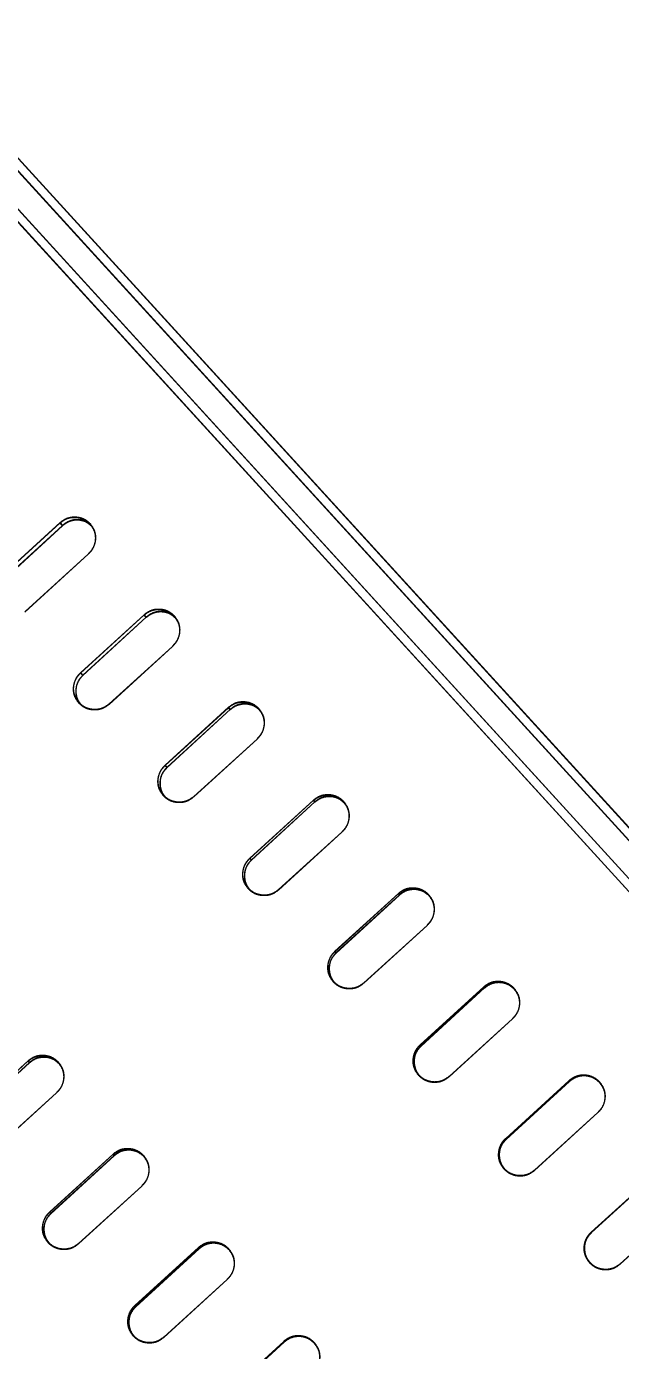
# Model space of a CAD drawing. Header units: millimetres. Extents: x -71377 to 516042, y -145869 to 441446.
# Drawn here: x 209523 to 209661.4, y 209758.6 to 210066.8 of the extents above; entities that cross this region are included whole.
import ezdxf

# ---------------------------------------------------------------- set-up
doc = ezdxf.new("R2010")
doc.units = ezdxf.units.MM
doc.header["$LTSCALE"] = 1000
doc.linetypes.add('_점선_M_', pattern=[3, 1.5, -1.5])
doc.linetypes.add('IMPORT-DASHEDX2 _4_', pattern=[152.4, 101.6, -50.8])
for name, color, linetype, lineweight in [('05', 5, 'IMPORT-DASHEDX2 _4_', 5), ('A-text-1', 3, 'Continuous', 5), ('AA_dash_M_', 7, '_점선_M_', 5), ('조경라인_dwg', 8, 'Continuous', 5)]:
    doc.layers.add(name, color=color, linetype=linetype, lineweight=lineweight)
doc.styles.add('나눔고딕_3', font='NanumGothic.ttf', dxfattribs={"height": 1400})

# ---------------------------------------------------------------- blocks, each defined once
blk = doc.blocks.new('조경라인_dwg-6847807-지반층 배치도')
at = {"layer": '05', "flags": 128}
for points in [[(209910.06, 209610.15), (209397.04, 210172.01), (209396.9, 210172.11), (209396.71, 210172.15), (209396.48, 210172.13), (209396.21, 210172.06), (209395.91, 210171.93), (209395.6, 210171.76), (209395.29, 210171.54), (209394.99, 210171.29), (209908.89, 209608.32), (209394.96, 210171.18), (209395.26, 210171.43), (209395.57, 210171.65), (209395.88, 210171.82), (209396.18, 210171.95), (209396.45, 210172.02), (209396.68, 210172.04), (209396.87, 210172), (209397.01, 210171.9), (209910.03, 209610.04)], [(209891.38, 209618.6), (209402.81, 210153.83), (209402.53, 210153.56), (209402.28, 210153.27), (209402.08, 210152.98), (209401.92, 210152.7), (209401.82, 210152.44), (209401.78, 210152.22), (209401.8, 210152.03), (209401.88, 210151.88), (209889.59, 209617.59), (209401.85, 210151.77), (209401.77, 210151.91), (209401.75, 210152.1), (209401.79, 210152.33), (209401.89, 210152.59), (209402.05, 210152.87), (209402.25, 210153.16), (209402.5, 210153.45), (209402.78, 210153.72), (209891.41, 209618.71)], [(209531.43, 209950.68), (209516.66, 209937.2), (209516.06, 209937.85), (209530.83, 209951.33), (209531.4, 209950.57), (209516.63, 209937.08), (209516.03, 209937.74), (209530.8, 209951.22), (209531.4, 209950.57)], [(209522.67, 209930.61), (209537.41, 209943.98), (209522.64, 209930.5)], [(209542.29, 209909.13), (209557.02, 209922.5), (209542.26, 209909.01)], [(209561.99, 209887.55), (209576.73, 209900.92), (209561.96, 209887.44)], [(209581.76, 209865.89), (209596.5, 209879.27), (209581.73, 209865.78)], [(209609.94, 209864.7), (209595.17, 209851.21), (209594.88, 209851.52), (209609.65, 209865.01), (209609.9, 209864.59), (209595.13, 209851.1), (209594.85, 209851.41), (209609.62, 209864.89), (209609.9, 209864.59)], [(209601.6, 209844.17), (209616.34, 209857.54), (209601.57, 209844.06)], [(209621.48, 209822.39), (209636.22, 209835.77), (209621.45, 209822.28)], [(209523.74, 209825.63), (209508.97, 209812.14), (209508.61, 209812.54), (209523.37, 209826.02), (209523.7, 209825.52), (209508.94, 209812.03), (209508.57, 209812.43), (209523.34, 209825.91), (209523.7, 209825.52)], [(209649.42, 209821.45), (209649.52, 209821.2), (209634.75, 209807.72), (209634.62, 209807.85), (209649.39, 209821.34)], [(209649.39, 209821.34), (209634.66, 209807.96), (209634.78, 209807.83), (209649.55, 209821.31)], [(209515.3, 209805.21), (209530.04, 209818.58), (209515.27, 209805.09)], [(209641.39, 209800.58), (209656.13, 209813.96), (209641.36, 209800.47)], [(209543.47, 209804.01), (209528.7, 209790.53), (209528.42, 209790.84), (209543.19, 209804.32), (209543.44, 209803.9), (209528.67, 209790.41), (209528.39, 209790.72), (209543.16, 209804.21), (209543.44, 209803.9)], [(209669.35, 209799.62), (209669.37, 209799.46), (209654.6, 209785.98), (209654.55, 209786.03), (209669.32, 209799.51)], [(209669.32, 209799.51), (209654.58, 209786.14), (209654.63, 209786.09), (209669.4, 209799.58)], [(209535.13, 209783.48), (209549.87, 209796.86), (209535.1, 209783.37)], [(209661.32, 209778.75), (209676.06, 209792.13), (209661.29, 209778.64)], [(209563.26, 209782.34), (209548.49, 209768.85), (209548.29, 209769.08), (209563.06, 209782.56), (209563.23, 209782.23), (209548.46, 209768.74), (209548.26, 209768.97), (209563.03, 209782.45), (209563.23, 209782.23)], [(209555.02, 209761.71), (209569.75, 209775.08), (209554.98, 209761.6)], [(209582.96, 209760.76), (209583.05, 209760.52), (209568.28, 209747.03), (209568.16, 209747.17), (209582.93, 209760.65)], [(209582.93, 209760.65), (209568.19, 209747.28), (209568.32, 209747.14), (209583.09, 209760.63)]]:
    blk.add_lwpolyline(points, dxfattribs=at)
for points in [[(209550.41, 209929.89), (209550.9, 209929.21), (209550.38, 209929.78), (209535.61, 209916.29), (209536.13, 209915.72), (209550.93, 209929.32), (209536.16, 209915.83), (209535.64, 209916.4)], [(209570.09, 209908.34), (209570.49, 209907.75), (209570.05, 209908.23), (209555.29, 209894.74), (209555.73, 209894.26), (209570.53, 209907.86), (209555.76, 209894.37), (209555.32, 209894.86)], [(209589.84, 209886.71), (209590.17, 209886.2), (209589.81, 209886.6), (209575.04, 209873.11), (209575.4, 209872.72), (209590.2, 209886.31), (209575.43, 209872.83), (209575.07, 209873.22)], [(209629.52, 209843.25), (209629.69, 209842.91), (209629.49, 209843.14), (209614.72, 209829.65), (209614.92, 209829.43), (209629.72, 209843.03), (209614.95, 209829.54), (209614.75, 209829.76)]]:
    blk.add_lwpolyline(points, close=True, dxfattribs=at)
at = {"layer": '05'}
for points, knots in [([(209530.8, 209951.22), (209531.25, 209951.56), (209532.15, 209952.24), (209533.83, 209952.63), (209535.5, 209952.47), (209536.87, 209951.86), (209537.53, 209951.23), (209537.8, 209950.97)], [0, 0, 0, 0, 0.214695, 0.429386, 0.644079, 0.858774, 1, 1, 1, 1]), ([(209530.83, 209951.33), (209531.28, 209951.67), (209532.19, 209952.35), (209533.86, 209952.74), (209535.53, 209952.58), (209536.91, 209951.97), (209537.57, 209951.34), (209537.83, 209951.09)], [0, 0, 0, 0, 0.214695, 0.429386, 0.644079, 0.858774, 1, 1, 1, 1]), ([(209538.04, 209950.6), (209537.73, 209950.86), (209537.02, 209951.49), (209535.53, 209951.93), (209533.84, 209951.9), (209532.41, 209951.38), (209531.68, 209950.8), (209531.4, 209950.57)], [0, 0, 0, 0, 0.165869, 0.39391, 0.621951, 0.849991, 1, 1, 1, 1]), ([(209538.07, 209950.71), (209537.77, 209950.97), (209537.05, 209951.6), (209535.56, 209952.04), (209533.88, 209952.01), (209532.44, 209951.49), (209531.72, 209950.91), (209531.43, 209950.68)], [0, 0, 0, 0, 0.165869, 0.39391, 0.621951, 0.849991, 1, 1, 1, 1]), ([(209537.8, 209950.97), (209538.13, 209950.53), (209538.79, 209949.64), (209539.14, 209947.98), (209538.95, 209946.3), (209538.31, 209944.92), (209537.67, 209944.25), (209537.41, 209943.98)], [0, 0, 0, 0, 0.214693, 0.429386, 0.64408, 0.858771, 1, 1, 1, 1]), ([(209537.83, 209951.09), (209538.16, 209950.64), (209538.82, 209949.75), (209539.17, 209948.09), (209538.99, 209946.41), (209538.34, 209945.03), (209537.7, 209944.36), (209537.44, 209944.09)], [0, 0, 0, 0, 0.214693, 0.429386, 0.64408, 0.858771, 1, 1, 1, 1]), ([(209550.38, 209929.78), (209550.83, 209930.11), (209551.74, 209930.79), (209553.42, 209931.18), (209555.09, 209931.02), (209556.47, 209930.4), (209557.13, 209929.76), (209557.39, 209929.51)], [0, 0, 0, 0, 0.214695, 0.429387, 0.644079, 0.858773, 1, 1, 1, 1]), ([(209550.41, 209929.89), (209550.86, 209930.23), (209551.77, 209930.9), (209553.45, 209931.29), (209555.12, 209931.13), (209556.5, 209930.51), (209557.16, 209929.87), (209557.43, 209929.62)], [0, 0, 0, 0, 0.214695, 0.429387, 0.644079, 0.858773, 1, 1, 1, 1]), ([(209557.6, 209929.18), (209557.29, 209929.46), (209556.55, 209930.11), (209555.04, 209930.56), (209553.35, 209930.53), (209551.91, 209930.02), (209551.19, 209929.44), (209550.9, 209929.21)], [0, 0, 0, 0, 0.172817, 0.398958, 0.625101, 0.85124, 1, 1, 1, 1]), ([(209557.64, 209929.29), (209557.32, 209929.57), (209556.58, 209930.22), (209555.07, 209930.67), (209553.38, 209930.65), (209551.95, 209930.13), (209551.22, 209929.55), (209550.93, 209929.32)], [0, 0, 0, 0, 0.172817, 0.398958, 0.625101, 0.85124, 1, 1, 1, 1]), ([(209557.39, 209929.51), (209557.73, 209929.06), (209558.39, 209928.17), (209558.75, 209926.5), (209558.57, 209924.82), (209557.93, 209923.44), (209557.28, 209922.77), (209557.02, 209922.5)], [0, 0, 0, 0, 0.214693, 0.429386, 0.64408, 0.858771, 1, 1, 1, 1]), ([(209557.43, 209929.62), (209557.76, 209929.18), (209558.42, 209928.28), (209558.78, 209926.61), (209558.6, 209924.93), (209557.96, 209923.55), (209557.31, 209922.88), (209557.06, 209922.61)], [0, 0, 0, 0, 0.214693, 0.429386, 0.64408, 0.858771, 1, 1, 1, 1]), ([(209535.24, 209909.28), (209534.91, 209909.73), (209534.24, 209910.62), (209533.88, 209912.29), (209534.07, 209913.97), (209534.71, 209915.35), (209535.36, 209916.02), (209535.61, 209916.29)], [0, 0, 0, 0, 0.214691, 0.429383, 0.644074, 0.858772, 1, 1, 1, 1]), ([(209535.27, 209909.39), (209534.94, 209909.84), (209534.27, 209910.73), (209533.91, 209912.4), (209534.1, 209914.08), (209534.74, 209915.47), (209535.39, 209916.14), (209535.64, 209916.4)], [0, 0, 0, 0, 0.214691, 0.429383, 0.644074, 0.858772, 1, 1, 1, 1]), ([(209536.13, 209915.72), (209535.75, 209915.3), (209535, 209914.46), (209534.46, 209912.83), (209534.47, 209911.15), (209534.9, 209909.83), (209535.39, 209909.21), (209535.53, 209909.03)], [0, 0, 0, 0, 0.226046, 0.452087, 0.678129, 0.904174, 1, 1, 1, 1]), ([(209536.16, 209915.83), (209535.78, 209915.42), (209535.03, 209914.58), (209534.49, 209912.94), (209534.5, 209911.26), (209534.93, 209909.94), (209535.42, 209909.32), (209535.56, 209909.14)], [0, 0, 0, 0, 0.226046, 0.452087, 0.678129, 0.904174, 1, 1, 1, 1]), ([(209542.26, 209909.01), (209541.8, 209908.68), (209540.9, 209908), (209539.22, 209907.62), (209537.54, 209907.78), (209536.16, 209908.4), (209535.5, 209909.03), (209535.24, 209909.28)], [0, 0, 0, 0, 0.214695, 0.429387, 0.644078, 0.858773, 1, 1, 1, 1]), ([(209542.29, 209909.13), (209541.83, 209908.79), (209540.93, 209908.11), (209539.25, 209907.73), (209537.57, 209907.89), (209536.2, 209908.51), (209535.53, 209909.14), (209535.27, 209909.39)], [0, 0, 0, 0, 0.214695, 0.429387, 0.644078, 0.858773, 1, 1, 1, 1]), ([(209570.05, 209908.23), (209570.51, 209908.57), (209571.41, 209909.25), (209573.09, 209909.63), (209574.77, 209909.46), (209576.15, 209908.84), (209576.82, 209908.2), (209577.08, 209907.95)], [0, 0, 0, 0, 0.214695, 0.429387, 0.644078, 0.858774, 1, 1, 1, 1]), ([(209570.09, 209908.34), (209570.54, 209908.68), (209571.44, 209909.36), (209573.12, 209909.74), (209574.8, 209909.57), (209576.18, 209908.95), (209576.85, 209908.31), (209577.11, 209908.06)], [0, 0, 0, 0, 0.214695, 0.429387, 0.644078, 0.858774, 1, 1, 1, 1]), ([(209577.55, 209907.58), (209577.14, 209907.95), (209576.31, 209908.7), (209574.67, 209909.21), (209572.98, 209909.18), (209571.54, 209908.67), (209570.81, 209908.09), (209570.53, 209907.86)], [0, 0, 0, 0, 0.214693, 0.429386, 0.64408, 0.858771, 1, 1, 1, 1]), ([(209577.52, 209907.47), (209577.11, 209907.84), (209576.27, 209908.59), (209574.64, 209909.1), (209572.95, 209909.07), (209571.51, 209908.56), (209570.78, 209907.98), (209570.49, 209907.75)], [0, 0, 0, 0, 0.214693, 0.429386, 0.64408, 0.858771, 1, 1, 1, 1]), ([(209577.08, 209907.95), (209577.42, 209907.5), (209578.08, 209906.6), (209578.45, 209904.93), (209578.27, 209903.25), (209577.63, 209901.86), (209576.98, 209901.19), (209576.73, 209900.92)], [0, 0, 0, 0, 0.214694, 0.429386, 0.64408, 0.858771, 1, 1, 1, 1]), ([(209577.11, 209908.06), (209577.45, 209907.61), (209578.12, 209906.72), (209578.48, 209905.04), (209578.3, 209903.36), (209577.66, 209901.97), (209577.01, 209901.3), (209576.76, 209901.03)], [0, 0, 0, 0, 0.214694, 0.429386, 0.64408, 0.858771, 1, 1, 1, 1]), ([(209554.93, 209887.72), (209554.59, 209888.17), (209553.92, 209889.06), (209553.56, 209890.74), (209553.74, 209892.42), (209554.38, 209893.81), (209555.03, 209894.48), (209555.29, 209894.74)], [0, 0, 0, 0, 0.214691, 0.429382, 0.644074, 0.858772, 1, 1, 1, 1]), ([(209554.96, 209887.83), (209554.62, 209888.28), (209553.96, 209889.18), (209553.59, 209890.85), (209553.78, 209892.53), (209554.42, 209893.92), (209555.06, 209894.59), (209555.32, 209894.86)], [0, 0, 0, 0, 0.214691, 0.429382, 0.644074, 0.858772, 1, 1, 1, 1]), ([(209555.73, 209894.26), (209555.35, 209893.84), (209554.59, 209893), (209554.06, 209891.36), (209554.07, 209889.67), (209554.56, 209888.24), (209555.14, 209887.52), (209555.37, 209887.24)], [0, 0, 0, 0, 0.214695, 0.429386, 0.644078, 0.858773, 1, 1, 1, 1]), ([(209555.76, 209894.37), (209555.38, 209893.95), (209554.62, 209893.12), (209554.09, 209891.48), (209554.1, 209889.79), (209554.6, 209888.36), (209555.17, 209887.64), (209555.4, 209887.35)], [0, 0, 0, 0, 0.214695, 0.429386, 0.644078, 0.858773, 1, 1, 1, 1]), ([(209561.96, 209887.44), (209561.5, 209887.1), (209560.6, 209886.42), (209558.92, 209886.04), (209557.24, 209886.21), (209555.86, 209886.83), (209555.19, 209887.47), (209554.93, 209887.72)], [0, 0, 0, 0, 0.214695, 0.429386, 0.644078, 0.858772, 1, 1, 1, 1]), ([(209561.99, 209887.55), (209561.54, 209887.21), (209560.63, 209886.53), (209558.95, 209886.15), (209557.27, 209886.32), (209555.89, 209886.94), (209555.22, 209887.58), (209554.96, 209887.83)], [0, 0, 0, 0, 0.214695, 0.429386, 0.644078, 0.858772, 1, 1, 1, 1]), ([(209589.81, 209886.6), (209590.26, 209886.94), (209591.16, 209887.61), (209592.85, 209887.99), (209594.53, 209887.82), (209595.91, 209887.2), (209596.58, 209886.56), (209596.84, 209886.3)], [0, 0, 0, 0, 0.214695, 0.429386, 0.644078, 0.858773, 1, 1, 1, 1]), ([(209589.84, 209886.71), (209590.29, 209887.05), (209591.19, 209887.72), (209592.88, 209888.1), (209594.56, 209887.94), (209595.94, 209887.31), (209596.61, 209886.67), (209596.88, 209886.42)], [0, 0, 0, 0, 0.214695, 0.429386, 0.644078, 0.858773, 1, 1, 1, 1]), ([(209597.24, 209886.02), (209596.82, 209886.39), (209595.99, 209887.14), (209594.35, 209887.66), (209592.65, 209887.63), (209591.21, 209887.13), (209590.49, 209886.54), (209590.2, 209886.31)], [0, 0, 0, 0, 0.214693, 0.429386, 0.64408, 0.858771, 1, 1, 1, 1]), ([(209597.21, 209885.91), (209596.79, 209886.28), (209595.95, 209887.03), (209594.32, 209887.55), (209592.62, 209887.52), (209591.18, 209887.01), (209590.46, 209886.43), (209590.17, 209886.2)], [0, 0, 0, 0, 0.214693, 0.429386, 0.64408, 0.858771, 1, 1, 1, 1]), ([(209596.84, 209886.3), (209597.18, 209885.85), (209597.85, 209884.96), (209598.22, 209883.27), (209598.04, 209881.59), (209597.4, 209880.2), (209596.76, 209879.53), (209596.5, 209879.27)], [0, 0, 0, 0, 0.214692, 0.429385, 0.64408, 0.858771, 1, 1, 1, 1]), ([(209596.88, 209886.42), (209597.21, 209885.97), (209597.88, 209885.07), (209598.25, 209883.39), (209598.07, 209881.7), (209597.43, 209880.31), (209596.79, 209879.64), (209596.53, 209879.38)], [0, 0, 0, 0, 0.214692, 0.429385, 0.64408, 0.858771, 1, 1, 1, 1]), ([(209574.69, 209866.08), (209574.36, 209866.52), (209573.68, 209867.42), (209573.32, 209869.1), (209573.5, 209870.79), (209574.14, 209872.17), (209574.78, 209872.85), (209575.04, 209873.11)], [0, 0, 0, 0, 0.21469, 0.429383, 0.644075, 0.858772, 1, 1, 1, 1]), ([(209574.72, 209866.19), (209574.39, 209866.64), (209573.72, 209867.54), (209573.35, 209869.21), (209573.53, 209870.9), (209574.17, 209872.29), (209574.81, 209872.96), (209575.07, 209873.22)], [0, 0, 0, 0, 0.21469, 0.429383, 0.644075, 0.858772, 1, 1, 1, 1]), ([(209575.4, 209872.72), (209575.02, 209872.3), (209574.26, 209871.46), (209573.73, 209869.82), (209573.75, 209868.12), (209574.25, 209866.69), (209574.82, 209865.97), (209575.05, 209865.68)], [0, 0, 0, 0, 0.214695, 0.429386, 0.644079, 0.858773, 1, 1, 1, 1]), ([(209575.43, 209872.83), (209575.05, 209872.41), (209574.3, 209871.57), (209573.77, 209869.93), (209573.78, 209868.23), (209574.28, 209866.8), (209574.85, 209866.08), (209575.08, 209865.79)], [0, 0, 0, 0, 0.214695, 0.429386, 0.644079, 0.858773, 1, 1, 1, 1]), ([(209581.73, 209865.78), (209581.28, 209865.44), (209580.37, 209864.76), (209578.69, 209864.39), (209577.01, 209864.55), (209575.62, 209865.18), (209574.96, 209865.82), (209574.69, 209866.08)], [0, 0, 0, 0, 0.214695, 0.429386, 0.644079, 0.858774, 1, 1, 1, 1]), ([(209581.76, 209865.89), (209581.31, 209865.55), (209580.41, 209864.88), (209578.72, 209864.5), (209577.04, 209864.67), (209575.65, 209865.29), (209574.99, 209865.93), (209574.72, 209866.19)], [0, 0, 0, 0, 0.214695, 0.429386, 0.644079, 0.858774, 1, 1, 1, 1]), ([(209609.62, 209864.89), (209610.07, 209865.23), (209610.98, 209865.91), (209612.66, 209866.29), (209614.35, 209866.12), (209615.74, 209865.49), (209616.41, 209864.85), (209616.67, 209864.59)], [0, 0, 0, 0, 0.214695, 0.429387, 0.644078, 0.858774, 1, 1, 1, 1]), ([(209609.65, 209865.01), (209610.11, 209865.34), (209611.01, 209866.02), (209612.7, 209866.4), (209614.38, 209866.23), (209615.77, 209865.6), (209616.44, 209864.96), (209616.7, 209864.7)], [0, 0, 0, 0, 0.214695, 0.429387, 0.644078, 0.858774, 1, 1, 1, 1]), ([(209616.98, 209864.39), (209616.57, 209864.77), (209615.73, 209865.52), (209614.09, 209866.04), (209612.39, 209866.02), (209610.95, 209865.51), (209610.22, 209864.93), (209609.94, 209864.7)], [0, 0, 0, 0, 0.214694, 0.429386, 0.644079, 0.858771, 1, 1, 1, 1]), ([(209616.95, 209864.28), (209616.53, 209864.66), (209615.7, 209865.41), (209614.06, 209865.93), (209612.36, 209865.91), (209610.92, 209865.4), (209610.19, 209864.82), (209609.9, 209864.59)], [0, 0, 0, 0, 0.214694, 0.429386, 0.644079, 0.858771, 1, 1, 1, 1]), ([(209616.67, 209864.59), (209617.01, 209864.14), (209617.68, 209863.24), (209618.05, 209861.56), (209617.87, 209859.87), (209617.24, 209858.48), (209616.59, 209857.81), (209616.34, 209857.54)], [0, 0, 0, 0, 0.214693, 0.429386, 0.64408, 0.858771, 1, 1, 1, 1]), ([(209616.7, 209864.7), (209617.04, 209864.25), (209617.71, 209863.35), (209618.08, 209861.67), (209617.9, 209859.98), (209617.27, 209858.59), (209616.62, 209857.92), (209616.37, 209857.65)], [0, 0, 0, 0, 0.214693, 0.429386, 0.64408, 0.858771, 1, 1, 1, 1]), ([(209594.52, 209844.36), (209594.18, 209844.81), (209593.51, 209845.71), (209593.14, 209847.4), (209593.32, 209849.08), (209593.95, 209850.47), (209594.6, 209851.14), (209594.85, 209851.41)], [0, 0, 0, 0, 0.214691, 0.429382, 0.644074, 0.858772, 1, 1, 1, 1]), ([(209594.55, 209844.47), (209594.21, 209844.92), (209593.54, 209845.83), (209593.17, 209847.51), (209593.35, 209849.19), (209593.98, 209850.58), (209594.63, 209851.25), (209594.88, 209851.52)], [0, 0, 0, 0, 0.214691, 0.429382, 0.644074, 0.858772, 1, 1, 1, 1]), ([(209595.13, 209851.1), (209594.76, 209850.68), (209594, 209849.84), (209593.47, 209848.2), (209593.49, 209846.5), (209593.99, 209845.06), (209594.57, 209844.34), (209594.8, 209844.05)], [0, 0, 0, 0, 0.214696, 0.429387, 0.644078, 0.858774, 1, 1, 1, 1]), ([(209595.17, 209851.21), (209594.79, 209850.79), (209594.03, 209849.95), (209593.5, 209848.31), (209593.52, 209846.61), (209594.02, 209845.18), (209594.6, 209844.45), (209594.83, 209844.16)], [0, 0, 0, 0, 0.214696, 0.429387, 0.644078, 0.858774, 1, 1, 1, 1]), ([(209601.6, 209844.17), (209601.15, 209843.83), (209600.24, 209843.15), (209598.56, 209842.78), (209596.87, 209842.95), (209595.48, 209843.58), (209594.81, 209844.22), (209594.55, 209844.47)], [0, 0, 0, 0, 0.214695, 0.429386, 0.644078, 0.858773, 1, 1, 1, 1]), ([(209629.49, 209843.14), (209629.94, 209843.47), (209630.85, 209844.15), (209632.53, 209844.53), (209634.22, 209844.35), (209635.61, 209843.72), (209636.28, 209843.08), (209636.54, 209842.82)], [0, 0, 0, 0, 0.214695, 0.429387, 0.644078, 0.858774, 1, 1, 1, 1]), ([(209629.52, 209843.25), (209629.97, 209843.59), (209630.88, 209844.26), (209632.56, 209844.64), (209634.25, 209844.47), (209635.64, 209843.83), (209636.31, 209843.19), (209636.58, 209842.94)], [0, 0, 0, 0, 0.214695, 0.429387, 0.644078, 0.858774, 1, 1, 1, 1]), ([(209601.57, 209844.06), (209601.11, 209843.72), (209600.21, 209843.04), (209598.52, 209842.67), (209596.84, 209842.84), (209595.45, 209843.47), (209594.78, 209844.11), (209594.52, 209844.36)], [0, 0, 0, 0, 0.214695, 0.429386, 0.644078, 0.858773, 1, 1, 1, 1]), ([(209636.75, 209842.6), (209636.33, 209842.98), (209635.49, 209843.73), (209633.85, 209844.25), (209632.15, 209844.23), (209630.71, 209843.73), (209629.98, 209843.14), (209629.69, 209842.91)], [0, 0, 0, 0, 0.214694, 0.429386, 0.64408, 0.858772, 1, 1, 1, 1]), ([(209636.78, 209842.71), (209636.36, 209843.09), (209635.52, 209843.84), (209633.88, 209844.37), (209632.18, 209844.34), (209630.74, 209843.84), (209630.01, 209843.26), (209629.72, 209843.03)], [0, 0, 0, 0, 0.214694, 0.429386, 0.64408, 0.858772, 1, 1, 1, 1]), ([(209636.54, 209842.82), (209636.88, 209842.37), (209637.56, 209841.47), (209637.93, 209839.78), (209637.75, 209838.1), (209637.12, 209836.71), (209636.47, 209836.03), (209636.22, 209835.77)], [0, 0, 0, 0, 0.214694, 0.429387, 0.64408, 0.858771, 1, 1, 1, 1]), ([(209636.58, 209842.94), (209636.91, 209842.48), (209637.59, 209841.58), (209637.96, 209839.9), (209637.78, 209838.21), (209637.15, 209836.82), (209636.5, 209836.15), (209636.25, 209835.88)], [0, 0, 0, 0, 0.214694, 0.429387, 0.64408, 0.858771, 1, 1, 1, 1]), ([(209614.39, 209822.6), (209614.05, 209823.05), (209613.38, 209823.95), (209613.01, 209825.64), (209613.18, 209827.32), (209613.82, 209828.71), (209614.46, 209829.38), (209614.72, 209829.65)], [0, 0, 0, 0, 0.21469, 0.429383, 0.644074, 0.858772, 1, 1, 1, 1]), ([(209614.42, 209822.71), (209614.08, 209823.16), (209613.41, 209824.06), (209613.04, 209825.75), (209613.21, 209827.44), (209613.85, 209828.82), (209614.5, 209829.5), (209614.75, 209829.76)], [0, 0, 0, 0, 0.21469, 0.429383, 0.644074, 0.858772, 1, 1, 1, 1]), ([(209614.92, 209829.43), (209614.54, 209829.01), (209613.79, 209828.17), (209613.26, 209826.52), (209613.28, 209824.83), (209613.78, 209823.39), (209614.36, 209822.66), (209614.59, 209822.37)], [0, 0, 0, 0, 0.214695, 0.429387, 0.644078, 0.858772, 1, 1, 1, 1]), ([(209614.95, 209829.54), (209614.58, 209829.12), (209613.82, 209828.28), (209613.29, 209826.64), (209613.31, 209824.94), (209613.82, 209823.5), (209614.39, 209822.77), (209614.63, 209822.49)], [0, 0, 0, 0, 0.214695, 0.429387, 0.644078, 0.858772, 1, 1, 1, 1]), ([(209523.34, 209825.91), (209523.8, 209826.25), (209524.7, 209826.93), (209526.38, 209827.31), (209528.07, 209827.14), (209529.45, 209826.51), (209530.12, 209825.87), (209530.38, 209825.62)], [0, 0, 0, 0, 0.214692, 0.429386, 0.644077, 0.858773, 1, 1, 1, 1]), ([(209523.37, 209826.02), (209523.83, 209826.36), (209524.73, 209827.04), (209526.41, 209827.42), (209528.1, 209827.25), (209529.48, 209826.62), (209530.15, 209825.98), (209530.41, 209825.73)], [0, 0, 0, 0, 0.214692, 0.429386, 0.644077, 0.858773, 1, 1, 1, 1]), ([(209530.74, 209825.22), (209530.33, 209825.6), (209529.49, 209826.35), (209527.85, 209826.86), (209526.16, 209826.84), (209524.72, 209826.33), (209523.99, 209825.75), (209523.7, 209825.52)], [0, 0, 0, 0, 0.214692, 0.429384, 0.644077, 0.858772, 1, 1, 1, 1]), ([(209530.78, 209825.33), (209530.36, 209825.71), (209529.52, 209826.46), (209527.88, 209826.98), (209526.19, 209826.95), (209524.75, 209826.44), (209524.02, 209825.86), (209523.74, 209825.63)], [0, 0, 0, 0, 0.214692, 0.429384, 0.644077, 0.858772, 1, 1, 1, 1]), ([(209530.38, 209825.62), (209530.72, 209825.17), (209531.39, 209824.27), (209531.76, 209822.59), (209531.58, 209820.9), (209530.94, 209819.52), (209530.29, 209818.85), (209530.04, 209818.58)], [0, 0, 0, 0, 0.214691, 0.429383, 0.644077, 0.858772, 1, 1, 1, 1]), ([(209530.41, 209825.73), (209530.75, 209825.28), (209531.42, 209824.38), (209531.79, 209822.7), (209531.61, 209821.02), (209530.97, 209819.63), (209530.33, 209818.96), (209530.07, 209818.69)], [0, 0, 0, 0, 0.214691, 0.429383, 0.644077, 0.858772, 1, 1, 1, 1]), ([(209621.45, 209822.28), (209620.99, 209821.94), (209620.09, 209821.27), (209618.4, 209820.89), (209616.71, 209821.07), (209615.33, 209821.7), (209614.66, 209822.34), (209614.39, 209822.6)], [0, 0, 0, 0, 0.214695, 0.429386, 0.644078, 0.858774, 1, 1, 1, 1]), ([(209621.48, 209822.39), (209621.03, 209822.06), (209620.12, 209821.38), (209618.44, 209821), (209616.75, 209821.18), (209615.36, 209821.81), (209614.69, 209822.45), (209614.42, 209822.71)], [0, 0, 0, 0, 0.214695, 0.429386, 0.644078, 0.858774, 1, 1, 1, 1]), ([(209649.39, 209821.34), (209649.85, 209821.68), (209650.75, 209822.35), (209652.44, 209822.73), (209654.13, 209822.55), (209655.52, 209821.92), (209656.19, 209821.28), (209656.45, 209821.02)], [0, 0, 0, 0, 0.214695, 0.429386, 0.644079, 0.858774, 1, 1, 1, 1]), ([(209649.42, 209821.45), (209649.88, 209821.79), (209650.78, 209822.46), (209652.47, 209822.84), (209654.16, 209822.66), (209655.55, 209822.03), (209656.22, 209821.39), (209656.49, 209821.13)], [0, 0, 0, 0, 0.214695, 0.429386, 0.644079, 0.858774, 1, 1, 1, 1]), ([(209656.58, 209820.88), (209656.16, 209821.26), (209655.32, 209822.02), (209653.67, 209822.54), (209651.97, 209822.52), (209650.53, 209822.01), (209649.81, 209821.43), (209649.52, 209821.2)], [0, 0, 0, 0, 0.214692, 0.429386, 0.644079, 0.858771, 1, 1, 1, 1]), ([(209656.61, 209821), (209656.19, 209821.37), (209655.35, 209822.13), (209653.7, 209822.65), (209652.01, 209822.63), (209650.56, 209822.13), (209649.84, 209821.54), (209649.55, 209821.31)], [0, 0, 0, 0, 0.214692, 0.429386, 0.644079, 0.858771, 1, 1, 1, 1]), ([(209656.45, 209821.02), (209656.79, 209820.57), (209657.47, 209819.66), (209657.84, 209817.98), (209657.67, 209816.29), (209657.03, 209814.9), (209656.39, 209814.23), (209656.13, 209813.96)], [0, 0, 0, 0, 0.214693, 0.429386, 0.64408, 0.858771, 1, 1, 1, 1]), ([(209656.49, 209821.13), (209656.82, 209820.68), (209657.5, 209819.78), (209657.87, 209818.09), (209657.7, 209816.4), (209657.06, 209815.01), (209656.42, 209814.34), (209656.16, 209814.07)], [0, 0, 0, 0, 0.214693, 0.429386, 0.64408, 0.858771, 1, 1, 1, 1]), ([(209634.3, 209800.79), (209633.96, 209801.24), (209633.29, 209802.15), (209632.91, 209803.83), (209633.09, 209805.52), (209633.72, 209806.91), (209634.37, 209807.59), (209634.62, 209807.85)], [0, 0, 0, 0, 0.21469, 0.429382, 0.644074, 0.858772, 1, 1, 1, 1]), ([(209634.33, 209800.9), (209633.99, 209801.36), (209633.32, 209802.26), (209632.94, 209803.95), (209633.12, 209805.64), (209633.75, 209807.03), (209634.4, 209807.7), (209634.66, 209807.96)], [0, 0, 0, 0, 0.21469, 0.429382, 0.644074, 0.858772, 1, 1, 1, 1]), ([(209634.75, 209807.72), (209634.37, 209807.3), (209633.61, 209806.46), (209633.09, 209804.81), (209633.11, 209803.11), (209633.61, 209801.67), (209634.19, 209800.94), (209634.42, 209800.66)], [0, 0, 0, 0, 0.214695, 0.429387, 0.644079, 0.858774, 1, 1, 1, 1]), ([(209634.78, 209807.83), (209634.4, 209807.41), (209633.65, 209806.57), (209633.12, 209804.92), (209633.14, 209803.22), (209633.64, 209801.78), (209634.22, 209801.06), (209634.45, 209800.77)], [0, 0, 0, 0, 0.214695, 0.429387, 0.644079, 0.858774, 1, 1, 1, 1]), ([(209543.16, 209804.21), (209543.61, 209804.55), (209544.52, 209805.22), (209546.2, 209805.6), (209547.89, 209805.43), (209549.27, 209804.8), (209549.94, 209804.16), (209550.21, 209803.91)], [0, 0, 0, 0, 0.214691, 0.429387, 0.644078, 0.858774, 1, 1, 1, 1]), ([(209543.19, 209804.32), (209543.64, 209804.66), (209544.55, 209805.34), (209546.23, 209805.71), (209547.92, 209805.54), (209549.31, 209804.91), (209549.97, 209804.27), (209550.24, 209804.02)], [0, 0, 0, 0, 0.214691, 0.429387, 0.644078, 0.858774, 1, 1, 1, 1]), ([(209550.49, 209803.6), (209550.07, 209803.97), (209549.24, 209804.72), (209547.59, 209805.24), (209545.9, 209805.22), (209544.46, 209804.71), (209543.73, 209804.13), (209543.44, 209803.9)], [0, 0, 0, 0, 0.214692, 0.429384, 0.644077, 0.858772, 1, 1, 1, 1]), ([(209550.52, 209803.71), (209550.1, 209804.08), (209549.27, 209804.84), (209547.62, 209805.36), (209545.93, 209805.33), (209544.49, 209804.82), (209543.76, 209804.24), (209543.47, 209804.01)], [0, 0, 0, 0, 0.214692, 0.429384, 0.644077, 0.858772, 1, 1, 1, 1]), ([(209550.21, 209803.91), (209550.54, 209803.45), (209551.22, 209802.55), (209551.59, 209800.87), (209551.41, 209799.18), (209550.77, 209797.79), (209550.13, 209797.12), (209549.87, 209796.86)], [0, 0, 0, 0, 0.214692, 0.429384, 0.644077, 0.858772, 1, 1, 1, 1]), ([(209550.24, 209804.02), (209550.58, 209803.57), (209551.25, 209802.67), (209551.62, 209800.98), (209551.44, 209799.29), (209550.81, 209797.91), (209550.16, 209797.23), (209549.9, 209796.97)], [0, 0, 0, 0, 0.214692, 0.429384, 0.644077, 0.858772, 1, 1, 1, 1]), ([(209641.36, 209800.47), (209640.91, 209800.13), (209640, 209799.46), (209638.32, 209799.08), (209636.63, 209799.26), (209635.24, 209799.89), (209634.57, 209800.54), (209634.3, 209800.79)], [0, 0, 0, 0, 0.214695, 0.429386, 0.644079, 0.858774, 1, 1, 1, 1]), ([(209641.39, 209800.58), (209640.94, 209800.25), (209640.04, 209799.57), (209638.35, 209799.2), (209636.66, 209799.37), (209635.27, 209800), (209634.6, 209800.65), (209634.33, 209800.9)], [0, 0, 0, 0, 0.214695, 0.429386, 0.644079, 0.858774, 1, 1, 1, 1]), ([(209528.05, 209783.68), (209527.72, 209784.13), (209527.04, 209785.03), (209526.67, 209786.71), (209526.85, 209788.4), (209527.49, 209789.79), (209528.13, 209790.46), (209528.39, 209790.72)], [0, 0, 0, 0, 0.214693, 0.429384, 0.644077, 0.858772, 1, 1, 1, 1]), ([(209528.08, 209783.79), (209527.75, 209784.24), (209527.08, 209785.14), (209526.71, 209786.82), (209526.88, 209788.51), (209527.52, 209789.9), (209528.17, 209790.57), (209528.42, 209790.84)], [0, 0, 0, 0, 0.214693, 0.429384, 0.644077, 0.858772, 1, 1, 1, 1]), ([(209528.67, 209790.41), (209528.29, 209790), (209527.54, 209789.16), (209527.01, 209787.51), (209527.03, 209785.82), (209527.53, 209784.38), (209528.11, 209783.66), (209528.34, 209783.37)], [0, 0, 0, 0, 0.214695, 0.429386, 0.64408, 0.858773, 1, 1, 1, 1]), ([(209528.7, 209790.53), (209528.33, 209790.11), (209527.57, 209789.27), (209527.04, 209787.62), (209527.06, 209785.93), (209527.56, 209784.49), (209528.14, 209783.77), (209528.37, 209783.48)], [0, 0, 0, 0, 0.214695, 0.429386, 0.64408, 0.858773, 1, 1, 1, 1]), ([(209654.23, 209778.96), (209653.89, 209779.42), (209653.22, 209780.32), (209652.84, 209782.01), (209653.02, 209783.7), (209653.65, 209785.09), (209654.3, 209785.76), (209654.55, 209786.03)], [0, 0, 0, 0, 0.214692, 0.429382, 0.644075, 0.858772, 1, 1, 1, 1]), ([(209654.26, 209779.08), (209653.92, 209779.53), (209653.25, 209780.43), (209652.87, 209782.12), (209653.05, 209783.81), (209653.68, 209785.2), (209654.33, 209785.87), (209654.58, 209786.14)], [0, 0, 0, 0, 0.214692, 0.429382, 0.644075, 0.858772, 1, 1, 1, 1]), ([(209654.6, 209785.98), (209654.22, 209785.56), (209653.46, 209784.72), (209652.94, 209783.07), (209652.96, 209781.37), (209653.46, 209779.93), (209654.04, 209779.2), (209654.27, 209778.91)], [0, 0, 0, 0, 0.214695, 0.429388, 0.64408, 0.858775, 1, 1, 1, 1]), ([(209654.63, 209786.09), (209654.25, 209785.67), (209653.49, 209784.83), (209652.97, 209783.18), (209652.99, 209781.48), (209653.49, 209780.04), (209654.08, 209779.31), (209654.31, 209779.03)], [0, 0, 0, 0, 0.214695, 0.429388, 0.64408, 0.858775, 1, 1, 1, 1]), ([(209535.1, 209783.37), (209534.65, 209783.03), (209533.75, 209782.36), (209532.06, 209781.98), (209530.37, 209782.15), (209528.99, 209782.78), (209528.32, 209783.42), (209528.05, 209783.68)], [0, 0, 0, 0, 0.214695, 0.429385, 0.64408, 0.858773, 1, 1, 1, 1]), ([(209535.13, 209783.48), (209534.68, 209783.14), (209533.78, 209782.47), (209532.09, 209782.09), (209530.41, 209782.26), (209529.02, 209782.89), (209528.35, 209783.53), (209528.08, 209783.79)], [0, 0, 0, 0, 0.214695, 0.429385, 0.64408, 0.858773, 1, 1, 1, 1]), ([(209563.03, 209782.45), (209563.48, 209782.79), (209564.38, 209783.47), (209566.07, 209783.84), (209567.76, 209783.67), (209569.15, 209783.04), (209569.82, 209782.39), (209570.08, 209782.14)], [0, 0, 0, 0, 0.214692, 0.429386, 0.644078, 0.858774, 1, 1, 1, 1]), ([(209563.06, 209782.56), (209563.51, 209782.9), (209564.41, 209783.58), (209566.1, 209783.95), (209567.79, 209783.78), (209569.18, 209783.15), (209569.85, 209782.51), (209570.11, 209782.25)], [0, 0, 0, 0, 0.214692, 0.429386, 0.644078, 0.858774, 1, 1, 1, 1]), ([(209570.28, 209781.92), (209569.87, 209782.29), (209569.03, 209783.05), (209567.38, 209783.57), (209565.69, 209783.55), (209564.24, 209783.04), (209563.52, 209782.46), (209563.23, 209782.23)], [0, 0, 0, 0, 0.214692, 0.429384, 0.644077, 0.858772, 1, 1, 1, 1]), ([(209570.32, 209782.03), (209569.9, 209782.41), (209569.06, 209783.16), (209567.42, 209783.68), (209565.72, 209783.66), (209564.28, 209783.15), (209563.55, 209782.57), (209563.26, 209782.34)], [0, 0, 0, 0, 0.214692, 0.429384, 0.644077, 0.858772, 1, 1, 1, 1]), ([(209570.08, 209782.14), (209570.42, 209781.69), (209571.09, 209780.78), (209571.47, 209779.1), (209571.29, 209777.41), (209570.65, 209776.02), (209570.01, 209775.35), (209569.75, 209775.08)], [0, 0, 0, 0, 0.214693, 0.429385, 0.644077, 0.858772, 1, 1, 1, 1]), ([(209570.11, 209782.25), (209570.45, 209781.8), (209571.13, 209780.9), (209571.5, 209779.21), (209571.32, 209777.52), (209570.69, 209776.13), (209570.04, 209775.46), (209569.79, 209775.19)], [0, 0, 0, 0, 0.214693, 0.429385, 0.644077, 0.858772, 1, 1, 1, 1]), ([(209661.29, 209778.64), (209660.84, 209778.3), (209659.94, 209777.63), (209658.25, 209777.25), (209656.56, 209777.43), (209655.17, 209778.06), (209654.5, 209778.71), (209654.23, 209778.96)], [0, 0, 0, 0, 0.214696, 0.429386, 0.64408, 0.858773, 1, 1, 1, 1]), ([(209661.32, 209778.75), (209660.87, 209778.42), (209659.97, 209777.74), (209658.28, 209777.37), (209656.59, 209777.54), (209655.2, 209778.17), (209654.53, 209778.82), (209654.26, 209779.08)], [0, 0, 0, 0, 0.214696, 0.429386, 0.64408, 0.858773, 1, 1, 1, 1]), ([(209547.93, 209761.91), (209547.59, 209762.36), (209546.92, 209763.26), (209546.54, 209764.95), (209546.72, 209766.64), (209547.36, 209768.03), (209548, 209768.7), (209548.26, 209768.97)], [0, 0, 0, 0, 0.214691, 0.429385, 0.644077, 0.858772, 1, 1, 1, 1]), ([(209547.96, 209762.02), (209547.62, 209762.47), (209546.95, 209763.38), (209546.58, 209765.06), (209546.75, 209766.75), (209547.39, 209768.14), (209548.03, 209768.81), (209548.29, 209769.08)], [0, 0, 0, 0, 0.214691, 0.429385, 0.644077, 0.858772, 1, 1, 1, 1]), ([(209548.46, 209768.74), (209548.08, 209768.32), (209547.33, 209767.48), (209546.8, 209765.84), (209546.82, 209764.14), (209547.32, 209762.7), (209547.9, 209761.98), (209548.13, 209761.69)], [0, 0, 0, 0, 0.214694, 0.429386, 0.64408, 0.858772, 1, 1, 1, 1]), ([(209548.49, 209768.85), (209548.11, 209768.44), (209547.36, 209767.6), (209546.83, 209765.95), (209546.85, 209764.25), (209547.35, 209762.81), (209547.93, 209762.09), (209548.16, 209761.8)], [0, 0, 0, 0, 0.214694, 0.429386, 0.64408, 0.858772, 1, 1, 1, 1]), ([(209554.98, 209761.6), (209554.53, 209761.26), (209553.63, 209760.58), (209551.94, 209760.21), (209550.25, 209760.38), (209548.86, 209761.01), (209548.19, 209761.66), (209547.93, 209761.91)], [0, 0, 0, 0, 0.214695, 0.429386, 0.64408, 0.858774, 1, 1, 1, 1]), ([(209555.02, 209761.71), (209554.56, 209761.37), (209553.66, 209760.69), (209551.97, 209760.32), (209550.28, 209760.49), (209548.89, 209761.12), (209548.22, 209761.77), (209547.96, 209762.02)], [0, 0, 0, 0, 0.214695, 0.429386, 0.64408, 0.858774, 1, 1, 1, 1]), ([(209582.93, 209760.65), (209583.38, 209760.99), (209584.29, 209761.67), (209585.97, 209762.04), (209587.66, 209761.87), (209589.05, 209761.23), (209589.72, 209760.59), (209589.99, 209760.33)], [0, 0, 0, 0, 0.214691, 0.429386, 0.644079, 0.858774, 1, 1, 1, 1]), ([(209582.96, 209760.76), (209583.41, 209761.1), (209584.32, 209761.78), (209586.01, 209762.15), (209587.7, 209761.98), (209589.09, 209761.35), (209589.76, 209760.7), (209590.02, 209760.45)], [0, 0, 0, 0, 0.214691, 0.429386, 0.644079, 0.858774, 1, 1, 1, 1]), ([(209590.11, 209760.2), (209589.7, 209760.58), (209588.86, 209761.33), (209587.21, 209761.86), (209585.51, 209761.83), (209584.07, 209761.33), (209583.34, 209760.75), (209583.05, 209760.52)], [0, 0, 0, 0, 0.214691, 0.429384, 0.644077, 0.858772, 1, 1, 1, 1]), ([(209590.15, 209760.31), (209589.73, 209760.69), (209588.89, 209761.44), (209587.24, 209761.97), (209585.54, 209761.95), (209584.1, 209761.44), (209583.37, 209760.86), (209583.09, 209760.63)], [0, 0, 0, 0, 0.214691, 0.429384, 0.644077, 0.858772, 1, 1, 1, 1]), ([(209589.99, 209760.33), (209590.33, 209759.88), (209591, 209758.98), (209591.38, 209757.29), (209591.2, 209755.6), (209590.57, 209754.21), (209589.92, 209753.54), (209589.67, 209753.27)], [0, 0, 0, 0, 0.214692, 0.429384, 0.644077, 0.858772, 1, 1, 1, 1]), ([(209590.02, 209760.45), (209590.36, 209759.99), (209591.04, 209759.09), (209591.41, 209757.4), (209591.23, 209755.71), (209590.6, 209754.32), (209589.95, 209753.65), (209589.7, 209753.39)], [0, 0, 0, 0, 0.214692, 0.429384, 0.644077, 0.858772, 1, 1, 1, 1])]:
    blk.add_open_spline(points, degree=3, knots=knots, dxfattribs=at)

msp = doc.modelspace()

# ---------------------------------------------------------------- linework, layer by layer
at = {"layer": 'AA_dash_M_'}
msp.add_line((241648.52, 239769.05), (100450.39, 108634.09), dxfattribs=at)

# ---------------------------------------------------------------- block references
at = {"layer": '조경라인_dwg', "rotation": 8.537736462515947e-07}
msp.add_blockref('조경라인_dwg-6847807-지반층 배치도', (0, 0), dxfattribs=at)

# ---------------------------------------------------------------- texts
at = {"layer": 'A-text-1', "char_height": 1400, "attachment_point": 1, "rotation": 313, "line_spacing_factor": 1.2, "style": '나눔고딕_3'}
for s, insert, width in [('\\pxt9.07143,18.14286,27.21429,36.28571,45.35714,54.42857,63.5,72.57143,81.64286,90.71429,99.78571,108.85714,117.92857,127,136.07143,145.14286,154.21429,163.28571,172.35714,181.42857,190.5,199.57143,208.64286,217.71429,226.78571,235.85714,244.92857,254,263.07143,272.14286,281.21429,290.28571;{관리사무소(B1F)}', (208777.65, 213987.49), 16901.643), ('\\pxt9.07143,18.14286,27.21429,36.28571,45.35714,54.42857,63.5,72.57143,81.64286,90.71429,99.78571,108.85714,117.92857,127,136.07143,145.14286,154.21429,163.28571,172.35714,181.42857,190.5,199.57143,208.64286,217.71429,226.78571,235.85714,244.92857,254,263.07143,272.14286,281.21429,290.28571;{근로자휴게실(B1F)}', (207122.02, 212331.85), 19076.981), ('\\pxt9.07143,18.14286,27.21429,36.28571,45.35714,54.42857,63.5,72.57143,81.64286,90.71429,99.78571,108.85714,117.92857,127,136.07143,145.14286,154.21429,163.28571,172.35714,181.42857,190.5,199.57143,208.64286,217.71429,226.78571,235.85714,244.92857,254,263.07143,272.14286,281.21429,290.28571;{피트니스센터(B1F)}', (205383.54, 210593.38), 19076.981)]:
    msp.add_mtext(s, dxfattribs=dict(at, insert=insert, width=width))

doc.saveas('drawing.dxf')
